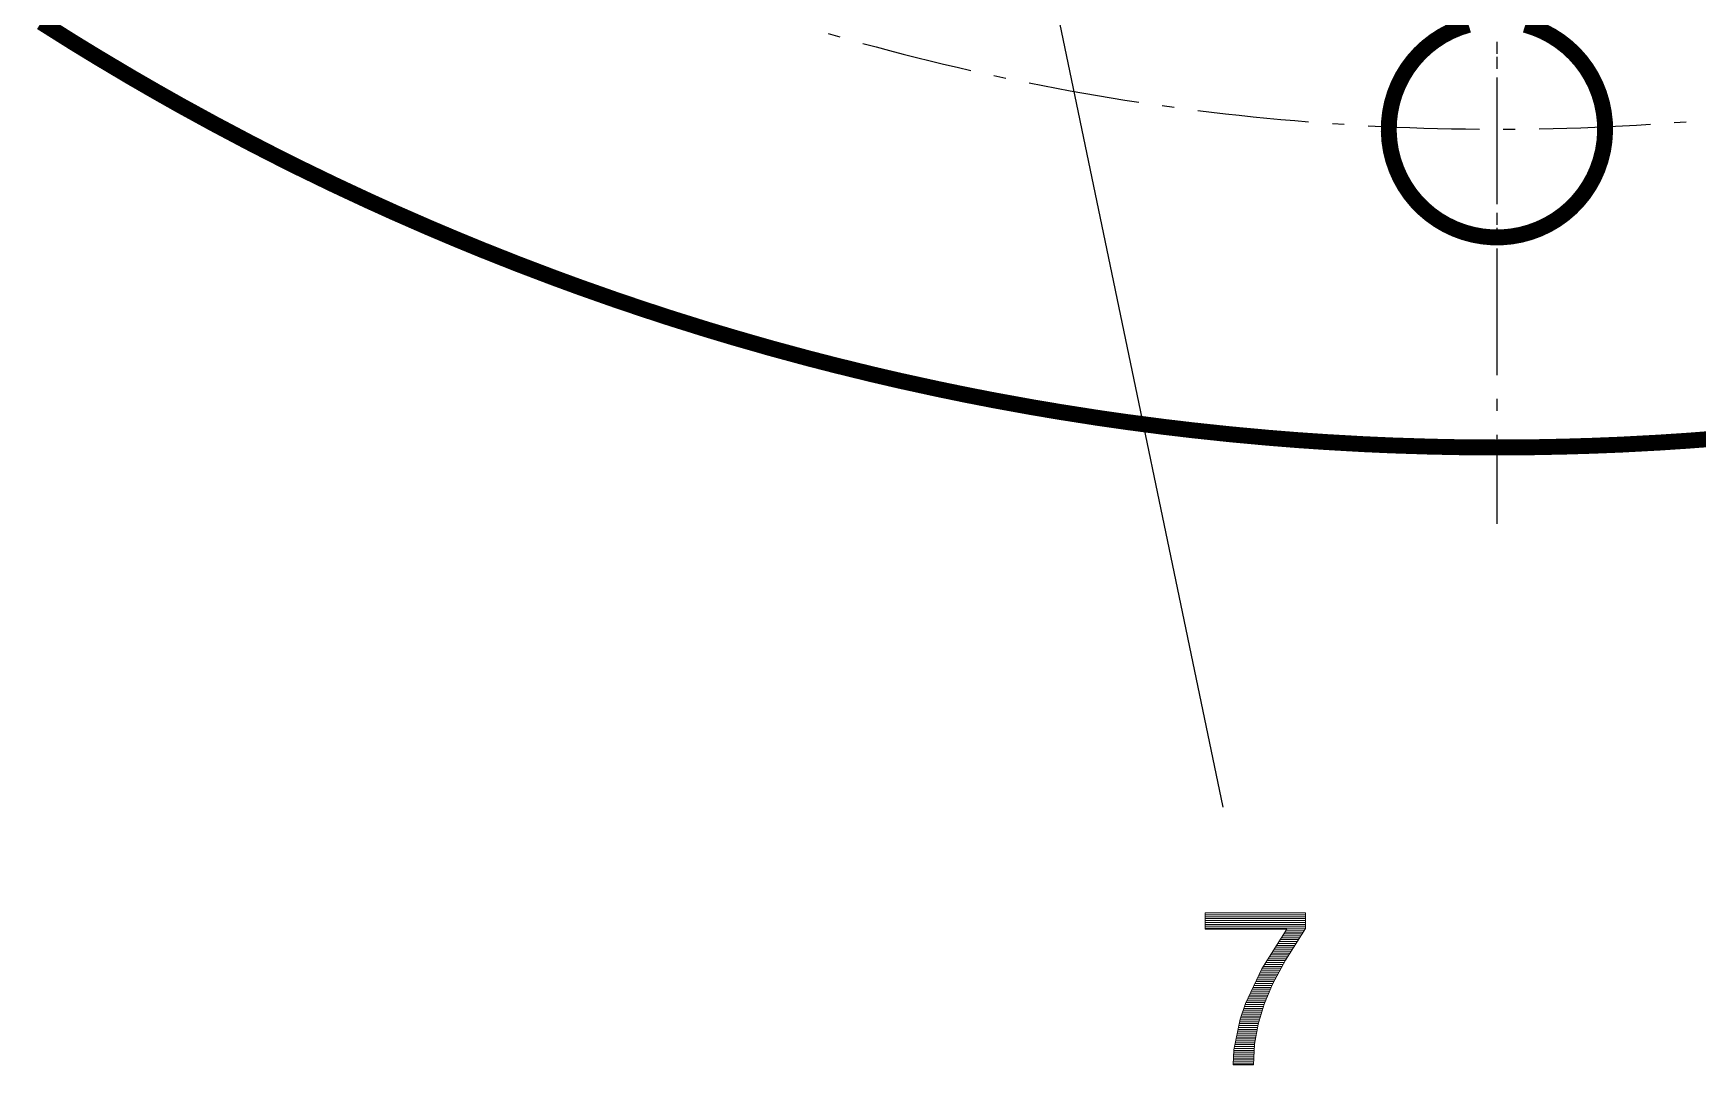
# Model space of a CAD drawing. Header units: millimetres. Extents: x 20 to 410, y 10 to 287.
# Drawn here: x 70.8 to 123.1, y 71.7 to 104.1 of the extents above; entities that cross this region are included whole.
import ezdxf

# ---------------------------------------------------------------- set-up
doc = ezdxf.new("R2010")
doc.units = ezdxf.units.MM
for name, color, linetype, lineweight in [('DUENN', 7, 'Continuous', 25), ('KANTEN', 7, 'Continuous', 50), ('MITTELLINIEN', 7, 'Continuous', 25), ('TEXT', 7, 'Continuous', 13)]:
    doc.layers.add(name, color=color, linetype=linetype, lineweight=lineweight)

msp = doc.modelspace()

# ---------------------------------------------------------------- linework, layer by layer
at = {"layer": 'DUENN', "lineweight": 25}
msp.add_lwpolyline([(108.17, 79.77), (98.07, 128.27)], dxfattribs=at)
at = {"layer": 'KANTEN', "lineweight": 50, "const_width": 0.5}
for points in [[(71.022, 104.431), (72.038, 103.792), (72.806, 103.323), (73.838, 102.709), (74.617, 102.259), (75.401, 101.816), (76.453, 101.24), (77.514, 100.678), (78.315, 100.266), (79.119, 99.863), (80.199, 99.339), (81.286, 98.831), (82.106, 98.459), (83.205, 97.978), (84.034, 97.627), (84.867, 97.284), (85.982, 96.842), (87.104, 96.415), (87.949, 96.105), (89.081, 95.706), (89.934, 95.418), (90.789, 95.138), (91.934, 94.779), (92.797, 94.521), (93.95, 94.19), (95.109, 93.876), (95.98, 93.652), (97.146, 93.366), (98.023, 93.163), (99.195, 92.907), (100.077, 92.725), (100.96, 92.553), (102.141, 92.338), (103.029, 92.188), (104.214, 92.002), (105.105, 91.874), (106.295, 91.718), (107.189, 91.612), (108.383, 91.485), (109.578, 91.375), (110.475, 91.303), (111.373, 91.242), (112.571, 91.174), (113.47, 91.134), (114.67, 91.096), (115.57, 91.078), (116.77, 91.07), (117.97, 91.078), (118.87, 91.096), (119.77, 91.123), (120.669, 91.159), (121.868, 91.223), (122.766, 91.282), (123.663, 91.35)], [(115.878, 104.351), (115.591, 104.259), (115.314, 104.143), (115.048, 104.002), (114.796, 103.838), (114.559, 103.653), (114.339, 103.447), (114.139, 103.223), (113.959, 102.982), (113.801, 102.726), (113.666, 102.457), (113.556, 102.178), (113.47, 101.889), (113.411, 101.594), (113.377, 101.295), (113.371, 100.995), (113.391, 100.695), (113.437, 100.397), (113.51, 100.106), (113.608, 99.821), (113.73, 99.547), (113.877, 99.284), (114.046, 99.035), (114.237, 98.802), (114.447, 98.587), (114.675, 98.392), (114.92, 98.217), (115.18, 98.065), (115.452, 97.936), (115.734, 97.832), (116.024, 97.753), (116.32, 97.7), (116.62, 97.673), (116.92, 97.673), (117.22, 97.7), (117.516, 97.753), (117.806, 97.832), (118.088, 97.936), (118.36, 98.065), (118.62, 98.217), (118.865, 98.392), (119.093, 98.587), (119.303, 98.802), (119.494, 99.035), (119.663, 99.284), (119.81, 99.547), (119.932, 99.821), (120.03, 100.106), (120.103, 100.397), (120.149, 100.695), (120.169, 100.995), (120.163, 101.295), (120.129, 101.594), (120.07, 101.889), (119.984, 102.178), (119.874, 102.457), (119.739, 102.726), (119.581, 102.982), (119.401, 103.223), (119.201, 103.447), (118.981, 103.653), (118.744, 103.838), (118.492, 104.002), (118.226, 104.143), (117.949, 104.259), (117.662, 104.351)]]:
    msp.add_lwpolyline(points, dxfattribs=at)
at = {"layer": 'MITTELLINIEN', "lineweight": 25}
for points in [[(95.755, 104.076), (96.115, 103.973)], [(96.837, 103.769), (97.259, 103.655), (97.682, 103.541), (98.105, 103.431), (98.53, 103.324), (98.954, 103.217), (99.38, 103.116), (99.805, 103.016), (100.232, 102.917)], [(116.77, 103.82), (116.77, 103.445)], [(116.77, 103.345), (116.77, 102.97)], [(100.964, 102.756), (101.331, 102.677)], [(102.066, 102.528), (102.495, 102.442), (102.925, 102.361), (103.355, 102.281), (103.785, 102.204), (104.217, 102.13), (104.648, 102.057), (105.08, 101.989), (105.512, 101.922)], [(116.77, 102.695), (116.77, 102.257), (116.77, 101.82), (116.77, 101.382), (116.77, 100.945), (116.77, 100.507), (116.77, 100.07), (116.77, 99.632), (116.77, 99.195)], [(116.77, 102.22), (116.77, 101.783), (116.77, 101.345), (116.77, 100.908), (116.77, 100.47), (116.77, 100.033), (116.77, 99.595), (116.77, 99.158), (116.77, 98.72)], [(106.254, 101.813), (106.626, 101.761)], [(107.369, 101.663), (107.804, 101.61), (108.238, 101.557), (108.673, 101.511), (109.108, 101.464), (109.543, 101.42), (109.979, 101.38), (110.415, 101.341), (110.851, 101.306)], [(111.599, 101.25), (111.973, 101.225)], [(112.721, 101.181), (113.158, 101.158), (113.595, 101.14), (114.033, 101.121), (114.47, 101.107), (114.907, 101.095), (115.345, 101.084), (115.782, 101.079), (116.219, 101.074)], [(116.969, 101.073), (117.344, 101.074)], [(118.094, 101.084), (118.532, 101.092), (118.969, 101.103), (119.406, 101.119), (119.844, 101.134), (120.281, 101.154), (120.718, 101.176), (121.155, 101.199), (121.591, 101.227)], [(122.339, 101.277), (122.713, 101.308)], [(116.77, 98.445), (116.77, 98.07)], [(116.77, 97.97), (116.77, 97.595)], [(116.77, 97.32), (116.77, 96.856), (116.77, 96.391), (116.77, 95.927), (116.77, 95.463), (116.77, 94.999), (116.77, 94.534), (116.77, 94.07)], [(116.77, 96.845), (116.77, 96.408), (116.77, 95.97), (116.77, 95.533), (116.77, 95.095), (116.77, 94.658), (116.77, 94.22), (116.77, 93.783), (116.77, 93.345)], [(116.77, 92.595), (116.77, 92.22)], [(116.77, 91.47), (116.77, 91.003), (116.77, 90.537), (116.77, 90.07), (116.77, 89.603), (116.77, 89.137), (116.77, 88.67)]]:
    msp.add_lwpolyline(points, dxfattribs=at)
at = {"layer": 'TEXT', "lineweight": 13}
for p, q in [((107.597, 76.443), (110.754, 76.443)), ((107.597, 76.383), (110.754, 76.383)), ((107.597, 76.323), (110.754, 76.323)), ((107.597, 76.263), (110.754, 76.263)), ((107.597, 76.203), (110.754, 76.203)), ((107.597, 76.143), (110.754, 76.143)), ((107.597, 76.083), (110.754, 76.083)), ((107.597, 76.023), (110.754, 76.023)), ((107.597, 75.963), (110.754, 75.963)), ((110.146, 75.903), (110.721, 75.903)), ((109.807, 75.363), (110.383, 75.363)), ((109.845, 75.423), (110.42, 75.423)), ((109.882, 75.483), (110.458, 75.483)), ((109.92, 75.543), (110.496, 75.543)), ((109.958, 75.603), (110.533, 75.603)), ((109.995, 75.663), (110.571, 75.663)), ((110.033, 75.723), (110.608, 75.723)), ((110.071, 75.783), (110.646, 75.783)), ((110.108, 75.843), (110.684, 75.843)), ((109.469, 74.823), (110.056, 74.823)), ((109.506, 74.883), (110.088, 74.883)), ((109.544, 74.943), (110.121, 74.943)), ((109.582, 75.003), (110.157, 75.003)), ((109.619, 75.063), (110.195, 75.063)), ((109.657, 75.123), (110.233, 75.123)), ((109.694, 75.183), (110.27, 75.183)), ((109.732, 75.243), (110.308, 75.243)), ((109.77, 75.303), (110.345, 75.303)), ((109.191, 74.283), (109.763, 74.283)), ((109.22, 74.343), (109.795, 74.343)), ((109.249, 74.403), (109.828, 74.403)), ((109.277, 74.463), (109.861, 74.463)), ((109.306, 74.523), (109.893, 74.523)), ((109.334, 74.583), (109.926, 74.583)), ((109.363, 74.643), (109.958, 74.643)), ((109.393, 74.703), (109.991, 74.703)), ((109.431, 74.763), (110.023, 74.763)), ((108.963, 73.803), (109.552, 73.803)), ((108.991, 73.863), (109.577, 73.863)), ((109.02, 73.923), (109.602, 73.923)), ((109.049, 73.983), (109.627, 73.983)), ((109.077, 74.043), (109.652, 74.043)), ((109.106, 74.103), (109.677, 74.103)), ((109.134, 74.163), (109.703, 74.163)), ((109.163, 74.223), (109.73, 74.223)), ((108.752, 73.263), (109.361, 73.263)), ((108.772, 73.323), (109.379, 73.323)), ((108.793, 73.383), (109.398, 73.383)), ((108.813, 73.443), (109.416, 73.443)), ((108.833, 73.503), (109.434, 73.503)), ((108.854, 73.563), (109.452, 73.563)), ((108.877, 73.623), (109.476, 73.623)), ((108.906, 73.683), (109.501, 73.683)), ((108.934, 73.743), (109.527, 73.743)), ((108.621, 72.723), (109.225, 72.723)), ((108.633, 72.783), (109.236, 72.783)), ((108.645, 72.843), (109.247, 72.843)), ((108.657, 72.903), (109.258, 72.903)), ((108.669, 72.963), (109.27, 72.963)), ((108.681, 73.023), (109.288, 73.023)), ((108.693, 73.083), (109.307, 73.083)), ((108.711, 73.143), (109.325, 73.143)), ((108.732, 73.203), (109.343, 73.203)), ((108.524, 72.243), (109.149, 72.243)), ((108.536, 72.303), (109.152, 72.303)), ((108.548, 72.363), (109.161, 72.363)), ((108.561, 72.423), (109.171, 72.423)), ((108.573, 72.483), (109.182, 72.483)), ((108.585, 72.543), (109.193, 72.543)), ((108.597, 72.603), (109.204, 72.603)), ((108.609, 72.663), (109.215, 72.663)), ((108.48, 71.703), (109.117, 71.703)), ((108.484, 71.763), (109.121, 71.763)), ((108.487, 71.823), (109.124, 71.823)), ((108.49, 71.883), (109.128, 71.883)), ((108.493, 71.943), (109.131, 71.943)), ((108.496, 72.003), (109.135, 72.003)), ((108.499, 72.063), (109.138, 72.063)), ((108.502, 72.123), (109.142, 72.123)), ((108.512, 72.183), (109.145, 72.183))]:
    msp.add_line(p, q, dxfattribs=at)
msp.add_lwpolyline([(110.754, 75.956), (110.129, 74.958), (109.719, 74.202), (109.455, 73.573), (109.267, 72.951), (109.153, 72.323), (109.116, 71.673), (108.479, 71.673), (108.503, 72.137), (108.697, 73.1), (108.866, 73.6), (109.385, 74.689), (110.164, 75.932), (107.597, 75.932), (107.597, 76.45), (110.754, 76.45), (110.754, 75.956)], close=True, dxfattribs=at)

doc.saveas('drawing.dxf')
